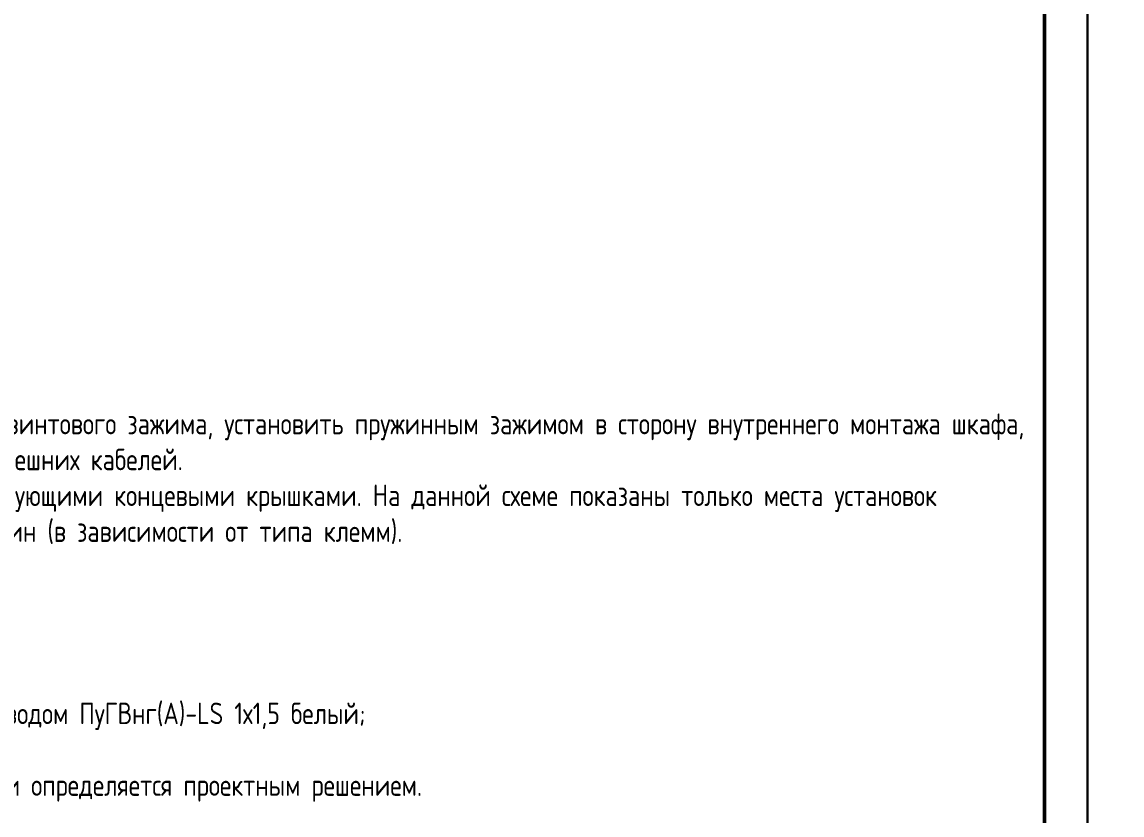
# Model space of a CAD drawing. Header units: millimetres. Extents: x -936 to 3453, y -90 to 618.
# Drawn here: x 1433.2 to 1561, y 62.5 to 154.6 of the extents above; entities that cross this region are included whole.
import ezdxf

# ---------------------------------------------------------------- set-up
doc = ezdxf.new("R2010")
doc.units = ezdxf.units.MM
doc.styles.add('Gost_type_A', font='GOST_A.TTF')

msp = doc.modelspace()

# ---------------------------------------------------------------- linework, layer by layer
for points in [[(1557, 420), (1557, 0), (1260, 0), (1260, 420)], [(1854, 420), (1854, 0), (1557, 0), (1557, 420)]]:
    msp.add_lwpolyline(points, close=True)
at = {"lineweight": 50}
msp.add_lwpolyline([(1552, 415), (1552, 5), (1280, 5), (1280, 415)], close=True, dxfattribs=at)

# ---------------------------------------------------------------- texts
at = {"insert": (1367, 64), "char_height": 2.5, "width": 183, "attachment_point": 7, "style": 'Gost_type_A'}
msp.add_mtext('\\pxi2,ql,t4;1.^IПри наличии у клеммы и пружинного и винтового зажима, установить пружинным зажимом в сторону внутреннего монтажа шкафа, а винтовым зажимом - в сторону подключения внешних кабелей.\\P2.^IОткрытые части клемм закрыть соответствующими концевыми крышками. На данной схеме показаны только места установок дополнительных разделительных крышек и пластин (в зависимости от типа клемм).\\P{\\A1;3.^IМонтаж выполнить проводом:\\P\\pi0,l4,q*,t4,9;-//-^I- ПуГВнг(А)-LS 1х2,5 белый;\\P\\pi2.42857,l1.57143,ql,t1.57143,9;-/-  ^I- ПуГВнг(А)-LS 1х1,5 белый; \\P\\pi-5,l9,q*,t9;\\fArial|b0|i0|c0|p34;\\H1.08333x;―^I\\fGOST type A|b0|i0|c204|p34;\\H0.92308x;- ПуГВнг(А)-LS 1x0,75 белый.\\A0;\\fMS Shell Dlg 2|b0|i0|c204|p0;\\H0.70834x;\\P\\pi2,l0,ql,t4;\\A1;\\fGOST type A|b0|i0|c204|p34;\\H1.41176x;4.^IПеремычки на клеммнике выполнить проводом ПуГВнг(А)-LS 1х1,5 белый;\\P5.^IWE2 - Кабель ПВСнг(А)-LS 2x0,75.\\P6.^IНеобходимость коммутационной перемычки определяется проектным решением.}', dxfattribs=at)

doc.saveas('drawing.dxf')
